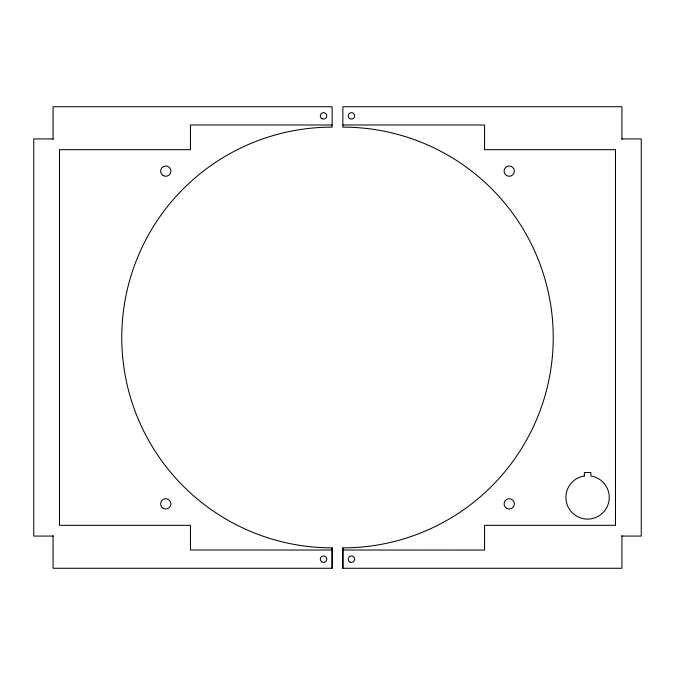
<?xml version="1.0" encoding="UTF-8"?>
<svg xmlns="http://www.w3.org/2000/svg" width="675" height="675" viewBox="0 0 675 675"><rect width="100%" height="100%" fill="white"/><g stroke="black" fill="none" stroke-linecap="round" stroke-linejoin="round"><path stroke-width="1.01" d="M53.072 535.596L53.072 568.266L332.134 568.266L332.134 547.872A210.372 210.372 0 0 1 121.762 337.5A210.372 210.372 0 0 1 332.134 127.128L332.134 106.734L53.072 106.734L53.072 139.404M621.928 535.596L621.928 568.266L342.866 568.266L342.866 547.872A210.372 210.372 0 0 0 553.238 337.5A210.372 210.372 0 0 0 342.866 127.128L342.866 106.734L621.928 106.734L621.928 139.404M332.134 124.985L190.451 124.985L190.451 149.673L59.51 149.673L59.51 525.327L190.451 525.327L190.451 550.015L332.142 550.032M342.866 124.985L484.549 124.985L484.549 149.673L615.49 149.673L615.49 525.327L484.549 525.327L484.566 550.049L342.875 550.032M53.072 138.932L33.75 138.932L33.75 536.068L53.072 536.068M621.928 138.932L641.25 138.932L641.25 536.068L621.928 536.068M342.866 547.872L342.866 568.266M332.134 547.872L332.134 568.266M584.364 475.993L584.196 476.01A21.684 21.684 0 0 0 569.405 509.237A21.684 21.684 0 0 0 605.77 509.237A21.684 21.684 0 0 0 590.979 476.01L590.802 472.525L584.364 472.525L584.364 475.993M163.19 175.593A5.155 5.155 0 0 0 170.918 171.138A5.155 5.155 0 0 0 163.19 166.674A5.155 5.155 0 0 0 163.19 175.593M163.19 508.326A5.155 5.155 0 0 0 170.918 503.862A5.155 5.155 0 0 0 163.19 499.407A5.155 5.155 0 0 0 163.19 508.326M321.933 118.648A3.223 3.223 0 0 0 326.767 115.855A3.223 3.223 0 0 0 321.933 113.071A3.223 3.223 0 0 0 321.933 118.648M321.933 561.938A3.223 3.223 0 0 0 326.767 559.145A3.223 3.223 0 0 0 321.933 556.36A3.223 3.223 0 0 0 321.933 561.938M506.655 175.593A5.155 5.155 0 0 0 514.384 171.138A5.155 5.155 0 0 0 506.655 166.674A5.155 5.155 0 0 0 506.655 175.593M349.844 118.648A3.223 3.223 0 0 0 354.67 115.855A3.223 3.223 0 0 0 349.844 113.071A3.223 3.223 0 0 0 349.844 118.648M349.844 561.938A3.223 3.223 0 0 0 354.67 559.145A3.223 3.223 0 0 0 349.844 556.36A3.223 3.223 0 0 0 349.844 561.938M506.655 508.326A5.155 5.155 0 0 0 514.384 503.862A5.155 5.155 0 0 0 506.655 499.407A5.155 5.155 0 0 0 506.655 508.326"/></g></svg>
